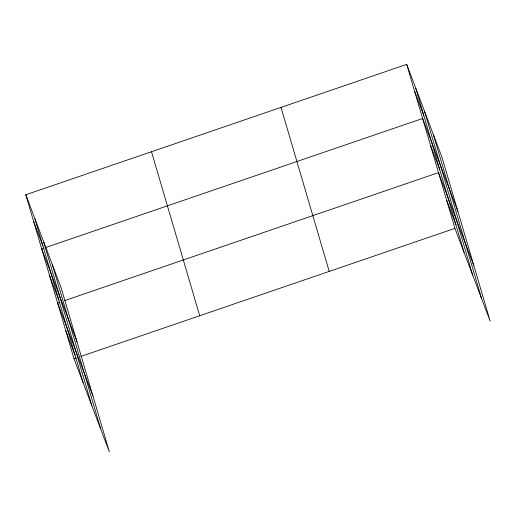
<?xml version="1.0" encoding="UTF-8"?>
<svg xmlns="http://www.w3.org/2000/svg" width="516" height="516" viewBox="0 0 516 516"><rect width="100%" height="100%" fill="white"/><g stroke="black" fill="none" stroke-linecap="round" stroke-linejoin="round"><path stroke-width="0.77" d="M25.8 194.758L61.075 287.625L109.295 451.629L74.02 358.762L25.8 194.758L406.705 64.371L441.98 157.238L490.2 321.242L454.925 228.375L406.705 64.371M43.995 248.099L41.712 248.88L76.987 341.747M45.524 247.577L422.617 118.493L457.892 211.36M59.914 302.221L57.624 303.002L92.899 395.869M64.481 300.654L438.529 172.615L473.804 265.482M74.02 358.762L76.303 357.981M80.877 356.414L454.925 228.375M414.658 91.435L423.797 115.487M430.57 145.557L439.709 169.609M446.727 200.492L455.86 224.55M33.759 221.822L42.892 245.874M49.671 275.937L58.805 299.996M65.822 330.879L74.962 354.937M433.356 134.528L481.576 298.532M424.468 111.134L472.688 275.138M415.838 88.43L464.058 252.427M281.007 107.399L329.227 271.403M151.498 151.73L199.718 315.734M52.451 264.914L100.672 428.919M43.563 241.52L91.784 405.524M34.94 218.81L83.16 382.814"/></g></svg>
